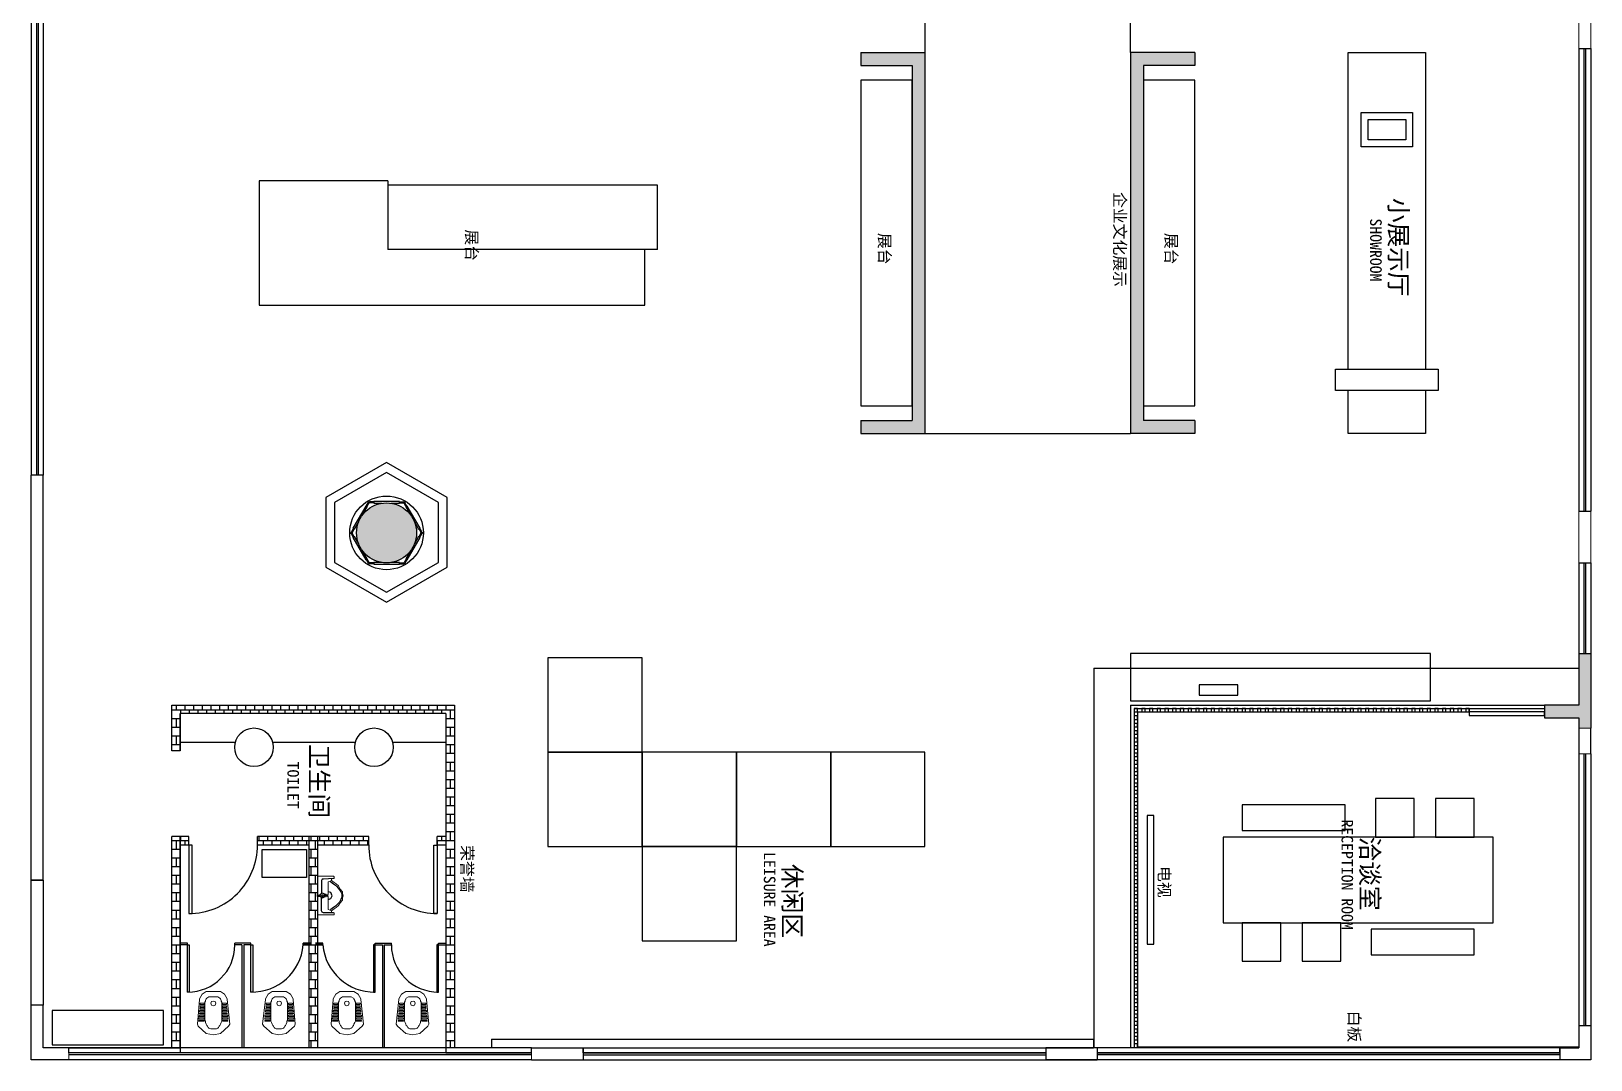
# Model space of a CAD drawing. Header units: millimetres. Extents: x 5625199 to 7433318, y -3316392 to -2552493.
# Drawn here: x 6037999 to 6056199, y -2657327 to -2645322 of the extents above; entities that cross this region are included whole.
import ezdxf

# ---------------------------------------------------------------- set-up
doc = ezdxf.new("R2010")
doc.units = ezdxf.units.MM
for name, color, linetype in [('250', 250, 'Continuous'), ('PL-固定家具', 155, 'Continuous'), ('PL-固定落地', 155, 'Continuous'), ('PL-文字标注', 2, 'Continuous'), ('PL-新建墙体', 5, 'Continuous'), ('PL-活动家具', 15, 'Continuous'), ('PL-门', 4, 'Continuous')]:
    doc.layers.add(name, color=color, linetype=linetype)
doc.styles.add('黑体', font='simhei.ttf')
pattern_1 = [(360, (8218758.74, 2996429.32), (2e-14, 101.6), []), (90, (8218758.737, 2996429.315), (-50.8, 101.6), [101.6, -101.6])]

# ---------------------------------------------------------------- blocks, each defined once
blk = doc.blocks.new('GRDRDRD')
at = {"lineweight": 9}
for points in [[(5099847, -2519310), (5099792, -2519279), (5099760, -2519231), (5099760, -2519145), (5099760, -2519066), (5099792, -2519018), (5099847, -2518987)], [(5099823, -2519097), (5099839, -2519073)], [(5099839, -2519073), (5099847, -2519066), (5099863, -2519058), (5099871, -2519058), (5099886, -2519050), (5100100, -2519050)], [(5099847, -2518987), (5099855, -2518987)], [(5100139, -2518955), (5099855, -2518987)], [(5100100, -2519050), (5100107, -2519050)], [(5100107, -2519050), (5100123, -2519058), (5100139, -2519066), (5100155, -2519073), (5100163, -2519081), (5100178, -2519089), (5100186, -2519097)], [(5100139, -2518955), (5100163, -2518971)], [(5100163, -2518971), (5100250, -2519066), (5100265, -2519145), (5100250, -2519231), (5100163, -2519326)], [(5099823, -2519200), (5099823, -2519097)], [(5099839, -2519223), (5099823, -2519200)], [(5100107, -2519247), (5100100, -2519247), (5099886, -2519247), (5099871, -2519239), (5099863, -2519239), (5099847, -2519231), (5099839, -2519223)], [(5100107, -2519239), (5100100, -2519247)], [(5100186, -2519200), (5100178, -2519208), (5100163, -2519216), (5100155, -2519223), (5100139, -2519231), (5100123, -2519239), (5100107, -2519239)], [(5100186, -2519097), (5100194, -2519113)], [(5100194, -2519176), (5100186, -2519200)], [(5100194, -2519176), (5100194, -2519113)], [(5100139, -2519334), (5099855, -2519310), (5099847, -2519310)], [(5100163, -2519326), (5100139, -2519334)]]:
    blk.add_lwpolyline(points, dxfattribs=at)
at = {"lineweight": 13}
for points in [[(5099894, -2518995), (5099910, -2518995), (5099910, -2519042), (5099894, -2519042)], [(5099926, -2518995), (5099942, -2518995), (5099942, -2519042), (5099926, -2519042)], [(5099950, -2518995), (5099965, -2518987), (5099965, -2519042), (5099950, -2519042)], [(5099981, -2518987), (5099997, -2518987), (5099997, -2519042), (5099981, -2519042)], [(5100013, -2518987), (5100021, -2518987), (5100021, -2519042), (5100013, -2519042)], [(5100052, -2519042), (5100036, -2519042), (5100036, -2518979), (5100052, -2518979)], [(5100084, -2519042), (5100068, -2519042), (5100068, -2518979), (5100084, -2518979)], [(5100107, -2519042), (5100100, -2519042), (5100100, -2518979), (5100107, -2518979)], [(5099894, -2519176), (5099878, -2519168), (5099871, -2519152), (5099878, -2519129), (5099894, -2519121), (5099918, -2519129), (5099926, -2519152), (5099918, -2519168)], [(5100084, -2519318), (5100068, -2519318), (5100068, -2519255), (5100084, -2519255)], [(5100100, -2519318), (5100100, -2519255), (5100107, -2519255), (5100107, -2519318)]]:
    blk.add_lwpolyline(points, close=True, dxfattribs=at)
for points in [[(5099894, -2519302), (5099894, -2519255), (5099910, -2519255), (5099910, -2519302)], [(5099926, -2519302), (5099926, -2519255), (5099942, -2519255), (5099942, -2519302)], [(5099950, -2519302), (5099950, -2519255), (5099965, -2519255), (5099965, -2519302)], [(5099981, -2519310), (5099981, -2519255), (5099997, -2519255), (5099997, -2519310)], [(5100013, -2519310), (5100013, -2519255), (5100021, -2519255), (5100021, -2519310)], [(5100036, -2519310), (5100036, -2519255), (5100052, -2519255), (5100052, -2519318), (5100036, -2519310)], [(5099910, -2519302), (5099894, -2519302)], [(5099942, -2519302), (5099926, -2519302)], [(5099965, -2519302), (5099950, -2519302)], [(5099997, -2519310), (5099981, -2519310)], [(5100021, -2519310), (5100013, -2519310)]]:
    blk.add_lwpolyline(points, dxfattribs=at)
blk = doc.blocks.new('SFSEEE')
at = {"lineweight": 9}
for points in [[(5103261, -2495352), (5103269, -2495352), (5103269, -2495375), (5103261, -2495375), (5103072, -2495375), (5103072, -2494925), (5103261, -2494925), (5103269, -2494933), (5103269, -2494949), (5103261, -2494949)], [(5103198, -2495139), (5103198, -2495012), (5103198, -2494989), (5103222, -2494981), (5103238, -2494973)], [(5103246, -2494949), (5103238, -2494957), (5103238, -2494965), (5103238, -2494973), (5103269, -2494996), (5103293, -2495012), (5103317, -2495036), (5103340, -2495075), (5103364, -2495107), (5103364, -2495123), (5103372, -2495154), (5103364, -2495178), (5103364, -2495202), (5103340, -2495233), (5103317, -2495265), (5103293, -2495289), (5103269, -2495304), (5103238, -2495328), (5103238, -2495336), (5103238, -2495344), (5103246, -2495352)], [(5103238, -2495328), (5103222, -2495320), (5103198, -2495312), (5103198, -2495296), (5103198, -2495162)]]:
    blk.add_lwpolyline(points, dxfattribs=at)
at = {"lineweight": 25}
for points in [[(5103261, -2494949), (5103143, -2494957), (5103127, -2494957), (5103119, -2494973), (5103119, -2495123)], [(5103222, -2494981), (5103230, -2494989), (5103261, -2495012), (5103285, -2495028), (5103301, -2495044), (5103332, -2495083), (5103348, -2495107), (5103356, -2495131), (5103356, -2495154), (5103356, -2495170), (5103348, -2495194), (5103332, -2495225), (5103301, -2495257), (5103285, -2495273), (5103261, -2495289), (5103230, -2495312), (5103222, -2495320)], [(5103072, -2495146), (5103096, -2495146), (5103104, -2495139)], [(5103104, -2495162), (5103096, -2495162), (5103072, -2495162), (5103072, -2495139)], [(5103261, -2495352), (5103143, -2495352), (5103127, -2495344), (5103119, -2495328), (5103119, -2495178)], [(5103159, -2495139), (5103159, -2495131)], [(5103159, -2495162), (5103159, -2495154)], [(5103167, -2495146), (5103175, -2495146), (5103182, -2495146)], [(5103167, -2495154), (5103175, -2495154), (5103182, -2495154)], [(5103175, -2495162), (5103175, -2495154)], [(5103182, -2495146), (5103190, -2495146), (5103190, -2495139), (5103190, -2495162), (5103190, -2495139), (5103190, -2495162), (5103182, -2495154)], [(5103198, -2495194), (5103230, -2495186), (5103246, -2495154), (5103230, -2495115), (5103198, -2495107)]]:
    blk.add_lwpolyline(points, dxfattribs=at)
for points in [[(5103072, -2495139), (5103072, -2495162), (5103072, -2495146)], [(5103127, -2495123), (5103111, -2495131), (5103104, -2495154), (5103111, -2495170), (5103127, -2495178), (5103151, -2495170), (5103159, -2495154), (5103151, -2495131)], [(5103143, -2495154), (5103135, -2495146), (5103127, -2495146), (5103119, -2495154), (5103127, -2495162), (5103135, -2495162)], [(5103175, -2495162), (5103175, -2495139), (5103167, -2495139), (5103167, -2495162)]]:
    blk.add_lwpolyline(points, close=True, dxfattribs=at)
blk = doc.blocks.new('G$CFB626B85')
at = {"layer": 'PL-活动家具'}
for points in [[(1100, 3300), (2200, 3300), (2200, 4400), (1100, 4400)], [(1100, 2200), (2200, 2200), (2200, 3300), (1100, 3300)], [(1100, 1100), (2200, 1100), (2200, 2200), (1100, 2200)], [(2200, 1100), (3300, 1100), (3300, 2200), (2200, 2200)], [(0, 0), (1100, 0), (1100, 1100), (0, 1100)], [(1100, 0), (2200, 0), (2200, 1100), (1100, 1100)]]:
    blk.add_lwpolyline(points, close=True, dxfattribs=at)

msp = doc.modelspace()

# ---------------------------------------------------------------- hatches: boundary and pattern name
at = {"layer": 'PL-新建墙体'}
h = msp.add_hatch(dxfattribs=at)
h.set_pattern_fill('AR-B88', color=250, scale=0.5, angle=360)
h.set_pattern_definition(pattern_1)
h.paths.add_polyline_path([(6050979.07, -2635417.25), (6050979.07, -2634917.25), (6050829.07, -2634917.25), (6050429.07, -2634917.27), (6050429.07, -2635557.25), (6050829.07, -2635557.25), (6050829.07, -2638168.38), (6051579.07, -2638168.38), (6051579.07, -2638018.38), (6050979.07, -2638018.38), (6050979.07, -2635557.25)])
h.paths.add_polyline_path([(6048429.07, -2634917.25), (6048279.07, -2634917.35), (6048279.07, -2635417.25), (6048279.07, -2635557.52), (6048279.07, -2638018.38), (6047679.07, -2638018.38), (6047679.07, -2638168.38), (6048429.07, -2638168.38), (6048429.07, -2635557.25), (6048829.07, -2635557.25), (6048829.07, -2634917.33)])
h.paths.add_polyline_path([(6048429.07, -2638768.38), (6047679.07, -2638768.38), (6047679.07, -2638918.38), (6048279.07, -2638918.38), (6048279.07, -2643021.99), (6047679.07, -2643021.99), (6047679.07, -2643171.99), (6048429.07, -2643171.99)])
h.paths.add_polyline_path([(6050829.07, -2643171.99), (6051579.07, -2643171.99), (6051579.07, -2643021.99), (6050979.07, -2643021.99), (6050979.07, -2638918.38), (6051579.07, -2638918.38), (6051579.07, -2638768.38), (6050829.07, -2638768.38)])
h.paths.add_polyline_path([(6050829.07, -2650017.28), (6051579.07, -2650017.28), (6051579.07, -2649867.28), (6050979.07, -2649867.28), (6050979.07, -2645721.99), (6051579.07, -2645721.99), (6051579.07, -2645571.99), (6050829.07, -2645571.99)])
h.paths.add_polyline_path([(6048429.07, -2645571.99), (6047679.07, -2645571.99), (6047679.07, -2645721.99), (6048279.07, -2645721.99), (6048279.07, -2649867.28), (6047679.07, -2649867.28), (6047679.07, -2650017.28), (6048429.07, -2650017.28)])
h.paths.add_polyline_path([(6056199.18, -2652586.64), (6056139.18, -2652586.64), (6056119.18, -2652586.64), (6056059.18, -2652586.64), (6056059.18, -2653186.64), (6055659.18, -2653186.64), (6055659.18, -2653336.64), (6056059.18, -2653336.64), (6056059.18, -2653457.23), (6056199.18, -2653457.23)])
h.paths.add_polyline_path([(6042145.63, -2651527.15, 1), (6042145.63, -2650827.15, 1)])
h.paths.add_polyline_path([(6039969.01, -2637407.23, 1), (6039969.01, -2636707.23, 1)])
h = msp.add_hatch(dxfattribs=at)
h.set_pattern_fill('AR-B88', color=250, scale=0.5, angle=360)
h.set_pattern_definition(pattern_1)
h.paths.add_polyline_path([(6042939.38, -2657186.81), (6042939.4, -2653186.64), (6039639.01, -2653186.64), (6039639.01, -2653720.85), (6039739.12, -2653720.85), (6039739.12, -2653286.85), (6042837.29, -2653286.85), (6042837.27, -2657186.81)])
h.paths.add_polyline_path([(6041338.2, -2657186.81), (6041338.2, -2654720.85), (6041238.2, -2654720.85), (6041238.2, -2657186.81)])
h.paths.add_polyline_path([(6041338.2, -2654820.85), (6041937.52, -2654820.85), (6041937.52, -2654720.85), (6041338.2, -2654720.85)])
h.paths.add_polyline_path([(6041238.2, -2654720.85), (6040639.11, -2654720.85), (6040639.11, -2654820.85), (6041238.2, -2654820.85)])
h.paths.add_polyline_path([(6042837.28, -2654820.85), (6042837.28, -2654720.85), (6042737.52, -2654720.85), (6042737.52, -2654820.85)])
h.paths.add_polyline_path([(6039739.12, -2654820.85), (6039839.11, -2654820.85), (6039839.11, -2654720.85), (6039739.12, -2654720.85)])
h.paths.add_polyline_path([(6039739.12, -2654720.85), (6039639.01, -2654720.85), (6039639.01, -2657186.8), (6039739.12, -2657186.8), (6039739.12, -2654820.85)])

# ---------------------------------------------------------------- linework, layer by layer
at = {"color": 250, "ltscale": 500}
for p, q in [((6037999.01, -2638049.95), (6037999.01, -2650504.07)), ((6038139.01, -2638049.95), (6038139.01, -2650504.07)), ((6056059.18, -2645525.13), (6056059.18, -2650925.13)), ((6056199.18, -2645525.13), (6056199.18, -2650925.13)), ((6056059.18, -2651525.13), (6056059.18, -2652586.64)), ((6056199.18, -2651525.13), (6056199.18, -2652586.64)), ((6056059.18, -2653757.23), (6056059.18, -2656925.13)), ((6056199.18, -2653757.23), (6056199.18, -2656925.13)), ((6043838.83, -2657186.81), (6038438.83, -2657186.81)), ((6044439.01, -2657186.81), (6049839.01, -2657186.81)), ((6055839.01, -2657186.81), (6050439.01, -2657186.81)), ((6055839.01, -2657186.81), (6052671.1, -2657186.81)), ((6043838.83, -2657326.81), (6038438.83, -2657326.81)), ((6044439.01, -2657326.81), (6049839.01, -2657326.81)), ((6055839.01, -2657326.81), (6050439.01, -2657326.81))]:
    msp.add_line(p, q, dxfattribs=at)
at = {"color": 3, "ltscale": 500}
for p, q in [((6038059.01, -2638049.95), (6038059.01, -2650504.07)), ((6038079.01, -2638049.95), (6038079.01, -2650504.07)), ((6056119.18, -2645525.13), (6056119.18, -2650925.13)), ((6056139.18, -2645525.13), (6056139.18, -2650925.13)), ((6056119.18, -2651525.13), (6056119.18, -2652586.64)), ((6056139.18, -2651525.13), (6056139.18, -2652586.64)), ((6056119.18, -2653757.23), (6056119.18, -2656925.13)), ((6056139.18, -2653757.23), (6056139.18, -2656925.13)), ((6043838.83, -2657246.81), (6038438.83, -2657246.81)), ((6043838.83, -2657266.81), (6038438.83, -2657266.81)), ((6044439.01, -2657246.81), (6049839.01, -2657246.81)), ((6044439.01, -2657266.81), (6049839.01, -2657266.81)), ((6055839.01, -2657246.81), (6050439.01, -2657246.81)), ((6055839.01, -2657266.81), (6050439.01, -2657266.81))]:
    msp.add_line(p, q, dxfattribs=at)
at = {"color": 255, "lineweight": 9}
for p, q in [((6056059.18, -2644925.13), (6056059.18, -2645525.13)), ((6056199.18, -2644925.13), (6056199.18, -2645525.13)), ((6037999.01, -2655231.81), (6037999.01, -2650504.07)), ((6038139.01, -2655231.81), (6038139.01, -2650504.07)), ((6056059.18, -2650925.13), (6056059.18, -2651525.13)), ((6056199.18, -2650925.13), (6056199.18, -2651525.13)), ((6056199.18, -2653457.23), (6056059.18, -2653457.23)), ((6056199.18, -2653757.23), (6056059.18, -2653757.23)), ((6038438.79, -2657326.82), (6038438.79, -2657186.82)), ((6043838.83, -2657326.82), (6043838.83, -2657186.81))]:
    msp.add_line(p, q, dxfattribs=at)
at = {"color": 255}
for p, q in [((6056059.18, -2645525.13), (6056199.18, -2645525.13)), ((6038139.01, -2650504.07), (6037999.01, -2650504.07)), ((6056059.18, -2650925.13), (6056199.18, -2650925.13)), ((6056059.18, -2651525.13), (6056199.18, -2651525.13)), ((6056059.18, -2656925.13), (6056199.18, -2656925.13))]:
    msp.add_line(p, q, dxfattribs=at)
at = {"ltscale": 500}
for p, q in [((6037999.01, -2655231.81), (6037999.01, -2650504.07)), ((6038139.01, -2655231.81), (6038139.01, -2650504.07)), ((6039639.01, -2653186.64), (6041541.65, -2653186.64)), ((6039739.12, -2657186.82), (6039739.12, -2654720.85)), ((6037999.01, -2657326.82), (6037999.01, -2656691)), ((6038139.01, -2657186.82), (6038139.01, -2656691)), ((6038438.79, -2657186.82), (6038139.01, -2657186.82)), ((6039639.01, -2657186.82), (6039639.01, -2657186.82)), ((6043838.83, -2657186.81), (6044439.01, -2657186.81)), ((6050439.01, -2657186.81), (6049839.01, -2657186.81)), ((6049839.01, -2657186.81), (6050394.07, -2657186.81)), ((6038438.79, -2657326.82), (6037999.01, -2657326.82)), ((6043838.83, -2657326.81), (6044439.01, -2657326.81)), ((6050439.01, -2657326.81), (6049839.01, -2657326.81)), ((6049839.01, -2657326.81), (6050439.01, -2657326.81))]:
    msp.add_line(p, q, dxfattribs=at)
at = {"color": 255, "ltscale": 500}
for p, q in [((6056059.18, -2653457.23), (6056059.18, -2653757.23)), ((6056199.18, -2653757.23), (6056199.18, -2653457.23)), ((6038139.01, -2655231.81), (6037999.01, -2655231.81)), ((6038139.01, -2656691), (6037999.01, -2656691)), ((6056059.18, -2656925.13), (6056059.18, -2657186.81)), ((6056199.18, -2656925.13), (6056199.18, -2657326.83)), ((6044439.01, -2657186.8), (6044439.01, -2657326.81)), ((6049839.01, -2657186.81), (6049839.01, -2657326.81)), ((6050439.01, -2657186.81), (6050439.01, -2657326.81)), ((6055839.01, -2657186.81), (6055839.01, -2657326.81)), ((6055839.01, -2657186.81), (6056059.18, -2657186.81)), ((6056199.18, -2657326.83), (6055839.01, -2657326.81))]:
    msp.add_line(p, q, dxfattribs=at)
at = {"layer": '250', "ltscale": 500}
for p, q in [((6048429.07, -2643171.99), (6048429.07, -2645571.99)), ((6050829.07, -2645571.99), (6050829.07, -2643171.99)), ((6048429.07, -2650017.28), (6050829.07, -2650017.28))]:
    msp.add_line(p, q, dxfattribs=at)
msp.add_lwpolyline([(6038139.01, -2655231.81), (6038139.01, -2656691), (6037999.01, -2656691), (6037999.01, -2655231.81)], close=True, dxfattribs=at)
at = {"layer": 'PL-固定家具', "color": 8}
for p, q in [((6041907.7, -2650866.44), (6041931.85, -2650826.87)), ((6041916.24, -2650871.65), (6041940.39, -2650832.08)), ((6041995.51, -2650815.75), (6041949.17, -2650816.87)), ((6041995.75, -2650825.74), (6041949.41, -2650826.87)), ((6042295.51, -2650825.74), (6042341.85, -2650826.87)), ((6042295.75, -2650815.75), (6042342.1, -2650816.87)), ((6042375.02, -2650871.65), (6042350.87, -2650832.08)), ((6042383.56, -2650866.44), (6042359.41, -2650826.87)), ((6041757.58, -2651126.46), (6041735.39, -2651167.16)), ((6041757.58, -2651227.85), (6041735.39, -2651187.15)), ((6041766.36, -2651131.25), (6041744.17, -2651171.95)), ((6041766.36, -2651223.06), (6041744.17, -2651182.36)), ((6042524.9, -2651131.25), (6042547.1, -2651171.95)), ((6042524.9, -2651223.06), (6042547.1, -2651182.36)), ((6042533.68, -2651126.46), (6042555.87, -2651167.16)), ((6042533.68, -2651227.85), (6042555.87, -2651187.15)), ((6041907.7, -2651487.87), (6041931.85, -2651527.44)), ((6041916.24, -2651482.66), (6041940.39, -2651522.23)), ((6041995.51, -2651538.56), (6041949.17, -2651537.43)), ((6041995.75, -2651528.57), (6041949.41, -2651527.44)), ((6042295.51, -2651528.57), (6042341.85, -2651527.44)), ((6042295.75, -2651538.56), (6042342.1, -2651537.43)), ((6042375.02, -2651482.66), (6042350.87, -2651522.23)), ((6042383.56, -2651487.87), (6042359.41, -2651527.44))]:
    msp.add_line(p, q, dxfattribs=at)
at = {"layer": 'PL-固定家具', "ltscale": 500}
for p, q in [((6050869.07, -2653226.64), (6050869.07, -2657186.81)), ((6050869.07, -2653226.64), (6054779.18, -2653226.64)), ((6050909.07, -2653266.64), (6050909.07, -2657186.81)), ((6050909.07, -2653266.64), (6054779.18, -2653266.64)), ((6039824.12, -2655966.83), (6039739.35, -2655966.83)), ((6039824.12, -2655986.83), (6039739.35, -2655986.83)), ((6039824.12, -2655986.83), (6039824.12, -2655966.83)), ((6040563.65, -2655966.83), (6040374.12, -2655966.83)), ((6040374.12, -2655986.83), (6040374.12, -2655966.83)), ((6040458.89, -2655986.83), (6040374.12, -2655986.83)), ((6040458.89, -2655986.83), (6040458.89, -2657186.83)), ((6040563.65, -2655986.83), (6040478.89, -2655986.83)), ((6040478.89, -2655986.83), (6040478.89, -2657186.83)), ((6040563.65, -2655986.83), (6040563.65, -2655966.83)), ((6041258.44, -2655966.83), (6041173.65, -2655966.83)), ((6041173.65, -2655966.83), (6041258.42, -2655966.83)), ((6041173.65, -2655986.83), (6041173.65, -2655966.83)), ((6041258.44, -2655986.83), (6041173.65, -2655986.83)), ((6041173.65, -2655986.83), (6041258.42, -2655986.83)), ((6041318.19, -2655966.83), (6041402.98, -2655966.83)), ((6041318.19, -2655986.83), (6041402.98, -2655986.83)), ((6041402.98, -2655966.83), (6041318.2, -2655966.83)), ((6041402.98, -2655986.83), (6041318.2, -2655986.83)), ((6041402.98, -2655986.83), (6041402.98, -2655966.83)), ((6042012.98, -2655966.83), (6042202.51, -2655966.83)), ((6042012.98, -2655986.83), (6042012.98, -2655966.83)), ((6042012.98, -2655986.83), (6042097.73, -2655986.83)), ((6042097.73, -2655986.83), (6042097.73, -2657186.83)), ((6042117.73, -2655986.83), (6042202.51, -2655986.83)), ((6042117.73, -2655986.83), (6042117.73, -2657186.83)), ((6042202.51, -2655986.83), (6042202.51, -2655966.83)), ((6042752.51, -2655966.83), (6042837.28, -2655966.83)), ((6042752.51, -2655986.83), (6042752.51, -2655966.83)), ((6042752.51, -2655986.83), (6042837.28, -2655986.83))]:
    msp.add_line(p, q, dxfattribs=at)
at = {"layer": 'PL-固定家具', "color": 8}
for points in [[(6042195.63, -2650830.74), (6042295.63, -2650830.74), (6042295.63, -2650810.74), (6041995.63, -2650810.74), (6041995.63, -2650830.74), (6042095.63, -2650830.74)], [(6041870.63, -2650960.65), (6041920.63, -2650874.05), (6041903.31, -2650864.05), (6041753.31, -2651123.85), (6041770.63, -2651133.85), (6041820.63, -2651047.25)], [(6042470.63, -2651047.25), (6042520.63, -2651133.85), (6042537.95, -2651123.85), (6042387.95, -2650864.05), (6042370.63, -2650874.05), (6042420.63, -2650960.65)], [(6041820.63, -2651307.06), (6041770.63, -2651220.46), (6041753.31, -2651230.46), (6041903.31, -2651490.26), (6041920.63, -2651480.26), (6041870.63, -2651393.66)], [(6042420.63, -2651393.66), (6042370.63, -2651480.26), (6042387.95, -2651490.26), (6042537.95, -2651230.46), (6042520.63, -2651220.46), (6042470.63, -2651307.06)], [(6042095.63, -2651523.56), (6041995.63, -2651523.56), (6041995.63, -2651543.56), (6042295.63, -2651543.56), (6042295.63, -2651523.56), (6042195.63, -2651523.56)]]:
    msp.add_lwpolyline(points, dxfattribs=at)
at = {"layer": 'PL-固定家具'}
msp.add_lwpolyline([(6051629.07, -2652951.64), (6051629.07, -2653071.64), (6052079.07, -2653071.64), (6052079.07, -2652951.64)], close=True, dxfattribs=at)
at = {"layer": 'PL-固定家具', "ltscale": 500}
msp.add_lwpolyline([(6050909.07, -2653266.64), (6050909.07, -2653226.64), (6050869.07, -2653226.64), (6050869.07, -2653266.64)], close=True, dxfattribs=at)
at = {"layer": 'PL-固定家具', "color": 250, "ltscale": 500}
for points in [[(6050909.07, -2653353.64), (6050909.07, -2653313.64), (6050869.07, -2653313.64), (6050869.07, -2653353.64)], [(6050909.07, -2653440.64), (6050909.07, -2653400.64), (6050869.07, -2653400.64), (6050869.07, -2653440.64)], [(6050999.07, -2653266.64), (6050999.07, -2653226.64), (6050959.07, -2653226.64), (6050959.07, -2653266.64)], [(6051089.07, -2653266.64), (6051089.07, -2653226.64), (6051049.07, -2653226.64), (6051049.07, -2653266.64)], [(6051179.07, -2653266.64), (6051179.07, -2653226.64), (6051139.07, -2653226.64), (6051139.07, -2653266.64)], [(6051269.07, -2653266.64), (6051269.07, -2653226.64), (6051229.07, -2653226.64), (6051229.07, -2653266.64)], [(6051359.07, -2653266.64), (6051359.07, -2653226.64), (6051319.07, -2653226.64), (6051319.07, -2653266.64)], [(6051449.07, -2653266.64), (6051449.07, -2653226.64), (6051409.07, -2653226.64), (6051409.07, -2653266.64)], [(6051539.07, -2653266.64), (6051539.07, -2653226.64), (6051499.07, -2653226.64), (6051499.07, -2653266.64)], [(6051629.07, -2653266.64), (6051629.07, -2653226.64), (6051589.07, -2653226.64), (6051589.07, -2653266.64)], [(6051719.07, -2653266.64), (6051719.07, -2653226.64), (6051679.07, -2653226.64), (6051679.07, -2653266.64)], [(6051809.07, -2653266.64), (6051809.07, -2653226.64), (6051769.07, -2653226.64), (6051769.07, -2653266.64)], [(6051899.07, -2653266.64), (6051899.07, -2653226.64), (6051859.07, -2653226.64), (6051859.07, -2653266.64)], [(6051989.07, -2653266.64), (6051989.07, -2653226.64), (6051949.07, -2653226.64), (6051949.07, -2653266.64)], [(6052079.07, -2653266.64), (6052079.07, -2653226.64), (6052039.07, -2653226.64), (6052039.07, -2653266.64)], [(6052169.07, -2653266.64), (6052169.07, -2653226.64), (6052129.07, -2653226.64), (6052129.07, -2653266.64)], [(6052259.07, -2653266.64), (6052259.07, -2653226.64), (6052219.07, -2653226.64), (6052219.07, -2653266.64)], [(6052349.07, -2653266.64), (6052349.07, -2653226.64), (6052309.07, -2653226.64), (6052309.07, -2653266.64)], [(6052439.07, -2653266.64), (6052439.07, -2653226.64), (6052399.07, -2653226.64), (6052399.07, -2653266.64)], [(6052529.07, -2653266.64), (6052529.07, -2653226.64), (6052489.07, -2653226.64), (6052489.07, -2653266.64)], [(6052619.07, -2653266.64), (6052619.07, -2653226.64), (6052579.07, -2653226.64), (6052579.07, -2653266.64)], [(6052709.07, -2653266.64), (6052709.07, -2653226.64), (6052669.07, -2653226.64), (6052669.07, -2653266.64)], [(6052799.07, -2653266.64), (6052799.07, -2653226.64), (6052759.07, -2653226.64), (6052759.07, -2653266.64)], [(6052889.07, -2653266.64), (6052889.07, -2653226.64), (6052849.07, -2653226.64), (6052849.07, -2653266.64)], [(6052979.07, -2653266.64), (6052979.07, -2653226.64), (6052939.07, -2653226.64), (6052939.07, -2653266.64)], [(6053069.07, -2653266.64), (6053069.07, -2653226.64), (6053029.07, -2653226.64), (6053029.07, -2653266.64)], [(6053159.07, -2653266.64), (6053159.07, -2653226.64), (6053119.07, -2653226.64), (6053119.07, -2653266.64)], [(6053249.07, -2653266.64), (6053249.07, -2653226.64), (6053209.07, -2653226.64), (6053209.07, -2653266.64)], [(6053339.07, -2653266.64), (6053339.07, -2653226.64), (6053299.07, -2653226.64), (6053299.07, -2653266.64)], [(6053429.07, -2653266.64), (6053429.07, -2653226.64), (6053389.07, -2653226.64), (6053389.07, -2653266.64)], [(6053519.07, -2653266.64), (6053519.07, -2653226.64), (6053479.07, -2653226.64), (6053479.07, -2653266.64)], [(6053609.07, -2653266.64), (6053609.07, -2653226.64), (6053569.07, -2653226.64), (6053569.07, -2653266.64)], [(6053699.07, -2653266.64), (6053699.07, -2653226.64), (6053659.07, -2653226.64), (6053659.07, -2653266.64)], [(6053789.07, -2653266.64), (6053789.07, -2653226.64), (6053749.07, -2653226.64), (6053749.07, -2653266.64)], [(6053879.07, -2653266.64), (6053879.07, -2653226.64), (6053839.07, -2653226.64), (6053839.07, -2653266.64)], [(6053969.07, -2653266.64), (6053969.07, -2653226.64), (6053929.07, -2653226.64), (6053929.07, -2653266.64)], [(6054059.07, -2653266.64), (6054059.07, -2653226.64), (6054019.07, -2653226.64), (6054019.07, -2653266.64)], [(6054149.07, -2653266.64), (6054149.07, -2653226.64), (6054109.07, -2653226.64), (6054109.07, -2653266.64)], [(6054239.07, -2653266.64), (6054239.07, -2653226.64), (6054199.07, -2653226.64), (6054199.07, -2653266.64)], [(6054329.07, -2653266.64), (6054329.07, -2653226.64), (6054289.07, -2653226.64), (6054289.07, -2653266.64)], [(6054419.07, -2653266.64), (6054419.07, -2653226.64), (6054379.07, -2653226.64), (6054379.07, -2653266.64)], [(6054509.07, -2653266.64), (6054509.07, -2653226.64), (6054469.07, -2653226.64), (6054469.07, -2653266.64)], [(6054599.07, -2653266.64), (6054599.07, -2653226.64), (6054559.07, -2653226.64), (6054559.07, -2653266.64)], [(6054689.07, -2653266.64), (6054689.07, -2653226.64), (6054649.07, -2653226.64), (6054649.07, -2653266.64)], [(6054779.07, -2653266.64), (6054779.07, -2653226.64), (6054739.07, -2653226.64), (6054739.07, -2653266.64)], [(6050909.07, -2653527.64), (6050909.07, -2653487.64), (6050869.07, -2653487.64), (6050869.07, -2653527.64)], [(6050909.07, -2653614.64), (6050909.07, -2653574.64), (6050869.07, -2653574.64), (6050869.07, -2653614.64)], [(6050909.07, -2653701.64), (6050909.07, -2653661.64), (6050869.07, -2653661.64), (6050869.07, -2653701.64)], [(6050909.07, -2653788.64), (6050909.07, -2653748.64), (6050869.07, -2653748.64), (6050869.07, -2653788.64)], [(6050909.07, -2653875.64), (6050909.07, -2653835.64), (6050869.07, -2653835.64), (6050869.07, -2653875.64)], [(6050909.07, -2653962.64), (6050909.07, -2653922.64), (6050869.07, -2653922.64), (6050869.07, -2653962.64)], [(6050909.07, -2654049.64), (6050909.07, -2654009.64), (6050869.07, -2654009.64), (6050869.07, -2654049.64)], [(6050909.07, -2654136.64), (6050909.07, -2654096.64), (6050869.07, -2654096.64), (6050869.07, -2654136.64)], [(6050909.07, -2654223.64), (6050909.07, -2654183.64), (6050869.07, -2654183.64), (6050869.07, -2654223.64)], [(6050909.07, -2654310.64), (6050909.07, -2654270.64), (6050869.07, -2654270.64), (6050869.07, -2654310.64)], [(6050909.07, -2654397.64), (6050909.07, -2654357.64), (6050869.07, -2654357.64), (6050869.07, -2654397.64)], [(6050909.07, -2654484.64), (6050909.07, -2654444.64), (6050869.07, -2654444.64), (6050869.07, -2654484.64)], [(6050909.07, -2654571.64), (6050909.07, -2654531.64), (6050869.07, -2654531.64), (6050869.07, -2654571.64)], [(6050909.07, -2654658.64), (6050909.07, -2654618.64), (6050869.07, -2654618.64), (6050869.07, -2654658.64)], [(6050909.07, -2654745.64), (6050909.07, -2654705.64), (6050869.07, -2654705.64), (6050869.07, -2654745.64)], [(6050909.07, -2654832.64), (6050909.07, -2654792.64), (6050869.07, -2654792.64), (6050869.07, -2654832.64)], [(6050909.07, -2654919.64), (6050909.07, -2654879.64), (6050869.07, -2654879.64), (6050869.07, -2654919.64)], [(6050909.07, -2655006.64), (6050909.07, -2654966.64), (6050869.07, -2654966.64), (6050869.07, -2655006.64)], [(6050909.07, -2655093.64), (6050909.07, -2655053.64), (6050869.07, -2655053.64), (6050869.07, -2655093.64)], [(6050909.07, -2655180.64), (6050909.07, -2655140.64), (6050869.07, -2655140.64), (6050869.07, -2655180.64)], [(6050909.07, -2655267.64), (6050909.07, -2655227.64), (6050869.07, -2655227.64), (6050869.07, -2655267.64)], [(6050909.07, -2655354.64), (6050909.07, -2655314.64), (6050869.07, -2655314.64), (6050869.07, -2655354.64)], [(6050909.07, -2655441.64), (6050909.07, -2655401.64), (6050869.07, -2655401.64), (6050869.07, -2655441.64)], [(6050909.07, -2655528.64), (6050909.07, -2655488.64), (6050869.07, -2655488.64), (6050869.07, -2655528.64)], [(6050909.07, -2655615.64), (6050909.07, -2655575.64), (6050869.07, -2655575.64), (6050869.07, -2655615.64)], [(6050909.07, -2655702.64), (6050909.07, -2655662.64), (6050869.07, -2655662.64), (6050869.07, -2655702.64)], [(6050909.07, -2655789.64), (6050909.07, -2655749.64), (6050869.07, -2655749.64), (6050869.07, -2655789.64)], [(6050909.07, -2655876.64), (6050909.07, -2655836.64), (6050869.07, -2655836.64), (6050869.07, -2655876.64)], [(6050909.07, -2655963.64), (6050909.07, -2655923.64), (6050869.07, -2655923.64), (6050869.07, -2655963.64)], [(6050909.07, -2656050.64), (6050909.07, -2656010.64), (6050869.07, -2656010.64), (6050869.07, -2656050.64)], [(6050909.07, -2656137.64), (6050909.07, -2656097.64), (6050869.07, -2656097.64), (6050869.07, -2656137.64)], [(6050909.07, -2656224.64), (6050909.07, -2656184.64), (6050869.07, -2656184.64), (6050869.07, -2656224.64)], [(6050909.07, -2656311.64), (6050909.07, -2656271.64), (6050869.07, -2656271.64), (6050869.07, -2656311.64)], [(6050909.07, -2656398.64), (6050909.07, -2656358.64), (6050869.07, -2656358.64), (6050869.07, -2656398.64)], [(6050909.07, -2656485.64), (6050909.07, -2656445.64), (6050869.07, -2656445.64), (6050869.07, -2656485.64)], [(6050909.07, -2656572.64), (6050909.07, -2656532.64), (6050869.07, -2656532.64), (6050869.07, -2656572.64)], [(6050909.07, -2656659.64), (6050909.07, -2656619.64), (6050869.07, -2656619.64), (6050869.07, -2656659.64)], [(6050909.07, -2656746.64), (6050909.07, -2656706.64), (6050869.07, -2656706.64), (6050869.07, -2656746.64)], [(6050909.07, -2656833.64), (6050909.07, -2656793.64), (6050869.07, -2656793.64), (6050869.07, -2656833.64)], [(6050909.07, -2656920.64), (6050909.07, -2656880.64), (6050869.07, -2656880.64), (6050869.07, -2656920.64)], [(6050909.07, -2657007.64), (6050909.07, -2656967.64), (6050869.07, -2656967.64), (6050869.07, -2657007.64)], [(6050909.07, -2657094.64), (6050909.07, -2657054.64), (6050869.07, -2657054.64), (6050869.07, -2657094.64)], [(6050909.07, -2657181.64), (6050909.07, -2657141.64), (6050869.07, -2657141.64), (6050869.07, -2657181.64)]]:
    msp.add_lwpolyline(points, close=True, dxfattribs=at)
at = {"layer": 'PL-固定家具', "color": 250}
msp.add_circle((6042145.63, -2651177.15), 430, dxfattribs=at)
at = {"layer": 'PL-固定家具'}
for centre in [(6041940.63, -2650822.08), (6042350.63, -2650822.08), (6041735.63, -2651177.15), (6042555.63, -2651177.15), (6041940.63, -2651532.22), (6042350.63, -2651532.22)]:
    msp.add_circle(centre, 10, dxfattribs=at)
at = {"layer": 'PL-固定落地', "color": 250, "ltscale": 500}
for p, q in [((6050399.07, -2652756.64), (6056059.18, -2652756.64)), ((6050399.07, -2652756.64), (6050399.07, -2657186.81)), ((6054779.07, -2653226.64), (6055659.18, -2653226.64))]:
    msp.add_line(p, q, dxfattribs=at)
at = {"layer": 'PL-固定落地', "color": 8, "ltscale": 500}
for q in [(6055659.18, -2653186.64), (6050829.07, -2657186.81)]:
    msp.add_line((6050829.07, -2653186.64), q, dxfattribs=at)
at = {"layer": 'PL-固定落地', "ltscale": 500}
msp.add_line((6054779.18, -2653226.64), (6054779.18, -2653266.64), dxfattribs=at)
at = {"layer": 'PL-固定落地', "color": 155, "ltscale": 500}
for p, q in [((6043369.38, -2657086.81), (6043369.38, -2657186.8)), ((6043369.38, -2657086.81), (6050399.07, -2657086.81)), ((6050399.07, -2657186.81), (6050399.07, -2657086.81))]:
    msp.add_line(p, q, dxfattribs=at)
msp.add_lwpolyline([(6054329.07, -2652586.64), (6050829.07, -2652586.64), (6050829.07, -2653136.64), (6054329.07, -2653136.64)], close=True, dxfattribs=at)
at = {"layer": 'PL-新建墙体'}
for p, q in [((6047679.07, -2645571.99), (6048429.07, -2645571.99)), ((6047679.07, -2645571.99), (6047679.07, -2645721.99)), ((6048429.07, -2645571.99), (6048429.07, -2650017.28)), ((6050829.07, -2645571.99), (6050829.07, -2650017.28)), ((6051579.07, -2645571.99), (6050829.07, -2645571.99)), ((6051579.07, -2645571.99), (6051579.07, -2645721.99)), ((6047679.07, -2645721.99), (6048279.07, -2645721.99)), ((6048279.07, -2645721.99), (6048279.07, -2649867.28)), ((6050979.07, -2645721.99), (6050979.07, -2649867.28)), ((6051579.07, -2645721.99), (6050979.07, -2645721.99)), ((6047679.07, -2649867.28), (6047679.07, -2650017.28)), ((6047679.07, -2649867.28), (6048279.07, -2649867.28)), ((6051579.07, -2649867.28), (6050979.07, -2649867.28)), ((6051579.07, -2649867.28), (6051579.07, -2650017.28)), ((6047679.07, -2650017.28), (6048429.07, -2650017.28)), ((6051579.07, -2650017.28), (6050829.07, -2650017.28)), ((6056059.18, -2652586.64), (6056199.18, -2652586.64)), ((6056059.18, -2652586.64), (6056059.18, -2653186.64)), ((6056199.18, -2652586.64), (6056199.18, -2653457.23)), ((6039639.01, -2653720.85), (6039639.01, -2653186.64)), ((6039639.01, -2653186.64), (6042939.4, -2653186.64)), ((6042939.4, -2653186.64), (6042939.38, -2657186.8)), ((6056059.18, -2653186.64), (6055659.18, -2653186.64)), ((6055659.18, -2653186.64), (6055659.18, -2653336.64)), ((6039739.12, -2653720.85), (6039739.12, -2653286.85)), ((6042837.29, -2653286.85), (6039739.12, -2653286.85)), ((6039739.12, -2653286.85), (6039739.12, -2653720.85)), ((6042837.29, -2653286.85), (6042837.27, -2657186.8)), ((6055659.18, -2653336.64), (6056059.18, -2653336.64)), ((6056059.18, -2653336.64), (6056059.18, -2653457.16)), ((6039739.12, -2653720.85), (6039639.01, -2653720.85)), ((6039639.01, -2657186.82), (6039639.01, -2654720.85)), ((6039739.12, -2654720.85), (6039639.01, -2654720.85)), ((6039839.11, -2654720.85), (6039739.12, -2654720.85)), ((6039739.12, -2654720.85), (6039739.12, -2657186.82)), ((6039839.11, -2654820.85), (6039739.12, -2654820.85)), ((6039839.11, -2654820.85), (6039839.11, -2654720.85)), ((6041937.52, -2654720.85), (6040639.11, -2654720.85)), ((6040639.11, -2654820.85), (6040639.11, -2654720.85)), ((6041239.01, -2654820.85), (6040639.11, -2654820.85)), ((6041238.2, -2654720.85), (6041238.2, -2657186.82)), ((6041937.52, -2654820.85), (6041337.39, -2654820.85)), ((6041338.2, -2654720.85), (6041338.2, -2657186.82)), ((6041937.52, -2654820.85), (6041937.52, -2654720.85)), ((6042837.29, -2654720.85), (6042737.52, -2654720.85)), ((6042737.52, -2654820.85), (6042737.52, -2654720.85)), ((6042837.29, -2654820.85), (6042737.52, -2654820.85))]:
    msp.add_line(p, q, dxfattribs=at)
for points in [[(6039739.12, -2657186.8), (6039739.12, -2657246.81), (6038438.83, -2657246.81), (6038438.83, -2657186.8)], [(6043838.83, -2657246.81), (6043838.83, -2657186.8), (6042837.27, -2657186.8), (6042837.27, -2657246.81)], [(6049839.01, -2657186.81), (6049839.01, -2657246.81), (6044439.01, -2657246.81), (6044439.01, -2657186.81)], [(6050439.01, -2657186.81), (6050439.01, -2657246.81), (6055839.01, -2657246.81), (6055839.01, -2657186.81)]]:
    msp.add_lwpolyline(points, close=True, dxfattribs=at)
msp.add_circle((6042145.63, -2651177.15), 350, dxfattribs=at)
at = {"layer": 'PL-活动家具'}
for p, q in [((6042159.04, -2647069.64), (6040659.04, -2647069.64)), ((6040659.04, -2647069.64), (6040659.04, -2648519.64)), ((6042159.04, -2647069.64), (6042159.04, -2647869.64)), ((6045309.04, -2647119.64), (6042159.04, -2647119.64)), ((6045309.04, -2647869.64), (6045309.04, -2647119.64)), ((6045309.04, -2647869.64), (6042159.04, -2647869.64)), ((6045159.04, -2648519.64), (6045159.04, -2647869.64)), ((6040659.04, -2648519.64), (6045159.04, -2648519.64)), ((6039739.12, -2653620.85), (6040381.58, -2653620.85)), ((6040816.21, -2653620.86), (6041782.21, -2653620.86)), ((6042216.84, -2653620.86), (6042837.29, -2653620.86))]:
    msp.add_line(p, q, dxfattribs=at)
at = {"layer": 'PL-活动家具', "color": 250}
msp.add_line((6050909.07, -2657176.81), (6056059.18, -2657176.81), dxfattribs=at)
at = {"layer": 'PL-活动家具'}
for points in [[(6053369.13, -2649267.28), (6053369.13, -2645571.99), (6054269.13, -2645571.99), (6054269.13, -2649267.28)], [(6054269.13, -2649517.28), (6054269.13, -2650017.28), (6053369.13, -2650017.28), (6053369.13, -2649517.28)]]:
    msp.add_lwpolyline(points, dxfattribs=at)
for points in [[(6047679.07, -2645894.64), (6047679.07, -2649694.64), (6048279.07, -2649694.64), (6048279.07, -2645894.64)], [(6050979.07, -2645894.64), (6050979.07, -2649694.64), (6051579.07, -2649694.64), (6051579.07, -2645894.64)], [(6053519.13, -2646671.99), (6053519.13, -2646271.99), (6054119.13, -2646271.99), (6054119.13, -2646671.99)], [(6054419.13, -2649517.28), (6053219.13, -2649517.28), (6053219.13, -2649267.28), (6054419.13, -2649267.28)], [(6042851.44, -2650763.43), (6042145.23, -2650355.7), (6041439.01, -2650763.43), (6041439.01, -2651578.9), (6042145.23, -2651986.64), (6042851.44, -2651578.9)], [(6042751.44, -2650821.17), (6042145.23, -2650471.17), (6041539.01, -2650821.17), (6041539.01, -2651521.17), (6042145.23, -2651871.17), (6042751.44, -2651521.17)], [(6051021.54, -2654476.72), (6051021.54, -2655976.72), (6051101.54, -2655976.72), (6051101.54, -2654476.72)], [(6055059.07, -2654726.72), (6051909.07, -2654726.72), (6051909.07, -2655726.72), (6055059.07, -2655726.72)], [(6041213, -2654872.52), (6041213, -2655199.04), (6040695.87, -2655199.04), (6040695.87, -2654872.52)], [(6039542.33, -2656752.07), (6038242.33, -2656752.07), (6038242.33, -2657152.07), (6039542.33, -2657152.07)]]:
    msp.add_lwpolyline(points, close=True, dxfattribs=at)
at = {"layer": 'PL-活动家具', "color": 250}
msp.add_lwpolyline([(6053599.13, -2646591.99), (6053599.13, -2646351.99), (6054039.13, -2646351.99), (6054039.13, -2646591.99)], close=True, dxfattribs=at)
at = {"layer": 'PL-活动家具', "color": 8}
for points in [[(6053686.94, -2654276.72), (6053686.94, -2654726.72), (6054136.94, -2654726.72), (6054136.94, -2654276.72)], [(6054386.94, -2654276.72), (6054386.94, -2654726.72), (6054836.94, -2654726.72), (6054836.94, -2654276.72)], [(6053331.16, -2654351.72), (6052131.16, -2654351.72), (6052131.16, -2654651.72), (6053331.16, -2654651.72)], [(6052581.21, -2656176.72), (6052581.21, -2655726.72), (6052131.21, -2655726.72), (6052131.21, -2656176.72)], [(6053281.21, -2656176.72), (6053281.21, -2655726.72), (6052831.21, -2655726.72), (6052831.21, -2656176.72)], [(6053636.99, -2656101.72), (6054836.99, -2656101.72), (6054836.99, -2655801.72), (6053636.99, -2655801.72)]]:
    msp.add_lwpolyline(points, close=True, dxfattribs=at)
at = {"layer": 'PL-活动家具'}
for centre in [(6040598.9, -2653679.16), (6041999.52, -2653679.16)]:
    msp.add_circle(centre, 225, dxfattribs=at)
at = {"layer": 'PL-门'}
for points in [[(6055659.07, -2653266.64), (6054779.07, -2653266.64), (6054779.07, -2653306.64), (6055659.07, -2653306.64)], [(6039839.11, -2654820.85), (6039839.11, -2655620.85), (6039879.11, -2655620.85), (6039879.11, -2654820.85)], [(6042737.51, -2654820.85), (6042737.51, -2655620.85), (6042697.51, -2655620.85), (6042697.51, -2654820.85)], [(6039844.12, -2655986.83), (6039844.12, -2656536.83), (6039824.12, -2656536.83), (6039824.12, -2655986.83)], [(6040583.65, -2655986.83), (6040583.65, -2656536.83), (6040563.65, -2656536.83), (6040563.65, -2655986.83)], [(6041992.98, -2655986.83), (6041992.98, -2656536.83), (6042012.98, -2656536.83), (6042012.98, -2655986.83)], [(6042732.51, -2655986.83), (6042732.51, -2656536.83), (6042752.51, -2656536.83), (6042752.51, -2655986.83)]]:
    msp.add_lwpolyline(points, close=True, dxfattribs=at)
at = {"layer": 'PL-门', "color": 250}
for centre, radius, start, end in [((6039839.11, -2654820.85), 800, 270, 0.141393), ((6042737.51, -2654820.85), 800, 179.858607, 270), ((6039824.12, -2655986.83), 550, 270, 0), ((6040572.06, -2655932.88), 604.01, 269.20245, 354.875677), ((6042004.57, -2655932.88), 604.01, 185.124323, 270.79755), ((6042752.51, -2655986.83), 550, 180, 270)]:
    msp.add_arc(centre, radius, start, end, dxfattribs=at)

# ---------------------------------------------------------------- block references
at = {"ltscale": 500, "rotation": 270}
msp.add_blockref('G$CFB626B85', (6044029.07, -2652636.64), dxfattribs=at)
at = {"layer": 'PL-活动家具'}
msp.add_blockref('SFSEEE', (938266.26, -160260.15), dxfattribs=at)
at = {"layer": 'PL-活动家具', "rotation": 270}
for p in [(8559273.02, 2443230.08), (8560831.86, 2443230.08)]:
    msp.add_blockref('GRDRDRD', p, dxfattribs=at)
at = {"layer": 'PL-活动家具', "xscale": -1, "rotation": 89.99999999999991}
for p in [(3521744.76, 2443230.08), (3523303.6, 2443230.08)]:
    msp.add_blockref('GRDRDRD', p, dxfattribs=at)

# ---------------------------------------------------------------- texts
at = {"layer": 'PL-文字标注', "color": 2, "style": '黑体'}
for s, height, p in [('企业文化展示', 135.168, (6050636.16, -2647200.17)), ('小展示厅', 211.2, (6053849.41, -2647267.67)), ('SHOWROOM', 135.168, (6053623.79, -2647507.55)), ('展台', 135.168, (6043071.92, -2647635.58)), ('展台', 135.168, (6047889.9, -2647676.57)), ('展台', 135.168, (6051234.48, -2647676.57)), ('卫生间', 211.2, (6041254.49, -2653643.71)), ('TOILET', 135.168, (6040988.86, -2653846.71)), ('RECEPTION ROOM', 135.168, (6053289.97, -2654522.11)), ('荣誉墙', 135.168, (6043018.65, -2654821.78)), ('洽谈室', 211.2, (6053515.59, -2654721.67)), ('LEISURE AREA', 135.168, (6046549.06, -2654902.8)), ('休闲区', 211.2, (6046774.69, -2655041.32)), ('电视', 135.168, (6051155.01, -2655065.38)), ('白板', 135.168, (6053371.24, -2656753.61))]:
    msp.add_text(s, height=height, rotation=270, dxfattribs=at).set_placement(p)

doc.saveas('drawing.dxf')
